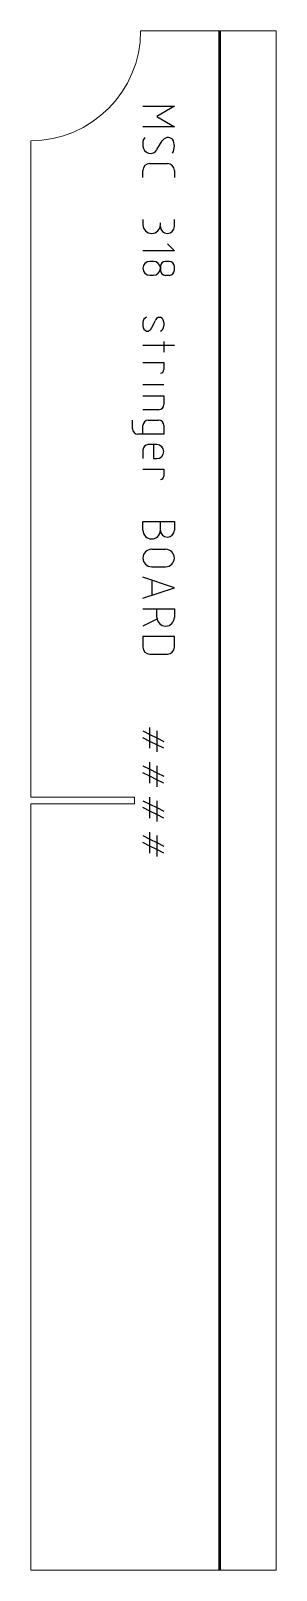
# Model space of a CAD drawing. Header units: millimetres. Extents: x 0 to 78, y 0 to 490.
import ezdxf

# ---------------------------------------------------------------- set-up
doc = ezdxf.new("R2010")
doc.units = ezdxf.units.MM
for name, color, linetype, lineweight in [('IV_BEND', 250, 'Continuous', 50), ('IV_MARK_SURFACE', 2, 'Continuous', 25), ('IV_OUTER_PROFILE', 7, 'Continuous', 5)]:
    doc.layers.add(name, color=color, linetype=linetype, lineweight=lineweight)

msp = doc.modelspace()

# ---------------------------------------------------------------- linework, layer by layer
at = {"layer": 'IV_BEND'}
msp.add_line((60.1, 490), (60.1, 0), dxfattribs=at)
at = {"layer": 'IV_MARK_SURFACE'}
for p, q in [((35.74, 466.05), (45.74, 466.05)), ((45.74, 466.05), (40.18, 462.72)), ((40.18, 462.72), (45.74, 459.39)), ((45.74, 459.39), (35.74, 459.39)), ((40.18, 452.17), (41.85, 454.94)), ((37.96, 447.72), (43.52, 447.72)), ((35.74, 443.28), (35.74, 445.5)), ((45.74, 445.5), (45.74, 443.28)), ((35.74, 429.94), (35.74, 428.28)), ((41.3, 428.28), (41.3, 428.83)), ((45.74, 427.72), (45.74, 429.94)), ((43.52, 422.17), (45.74, 419.94)), ((45.74, 419.94), (35.74, 419.94)), ((39.07, 416.61), (37.96, 416.61)), ((44.07, 416.61), (42.96, 416.61)), ((37.96, 412.17), (39.07, 412.17)), ((41.3, 414.94), (41.3, 414.39)), ((41.3, 414.39), (41.3, 413.83)), ((42.96, 412.17), (44.07, 412.17)), ((45.74, 413.83), (45.74, 414.94)), ((35.74, 397.17), (35.74, 396.05)), ((38.52, 395.5), (39.63, 397.72)), ((40.74, 398.83), (41.3, 398.83)), ((42.41, 397.17), (42.41, 396.05)), ((36.85, 394.39), (37.41, 394.39)), ((35.74, 389.94), (42.41, 389.94)), ((42.41, 391.05), (42.41, 389.94)), ((42.41, 389.94), (45.74, 389.94)), ((42.41, 389.94), (42.41, 387.72)), ((35.74, 384.39), (42.41, 384.39)), ((42.41, 384.39), (42.41, 382.17)), ((35.74, 377.44), (42.41, 377.44)), ((35.74, 373.83), (42.41, 373.83)), ((42.41, 373.83), (42.41, 371.05)), ((40.74, 369.39), (35.74, 369.39)), ((32.41, 363.28), (32.41, 366.05)), ((35.74, 361.61), (35.74, 364.39)), ((37.41, 366.05), (40.74, 366.05)), ((42.41, 364.39), (42.41, 361.61)), ((35.74, 361.61), (34.07, 361.61)), ((42.41, 361.61), (35.74, 361.61)), ((39.07, 358.28), (37.41, 358.28)), ((39.07, 358.28), (39.07, 353.83)), ((40.18, 358.28), (39.07, 358.28)), ((35.74, 356.61), (35.74, 353.83)), ((39.07, 353.83), (40.18, 353.83)), ((35.74, 350.5), (42.41, 350.5)), ((42.41, 350.5), (42.41, 348.28)), ((35.74, 333.83), (41.3, 333.83)), ((35.74, 331.05), (35.74, 333.83)), ((41.3, 333.83), (45.74, 333.83)), ((41.3, 331.05), (41.3, 333.83)), ((45.74, 333.83), (45.74, 331.05)), ((42.96, 324.94), (38.52, 324.94)), ((38.52, 319.39), (42.96, 319.39)), ((45.74, 312.72), (35.74, 316.05)), ((38.52, 314.94), (38.52, 310.5)), ((35.74, 309.39), (45.74, 312.72)), ((35.74, 306.05), (40.18, 306.05)), ((40.18, 306.05), (45.74, 306.05)), ((40.18, 303.28), (40.18, 306.05)), ((45.74, 306.05), (45.74, 303.28)), ((40.18, 302.72), (35.74, 300.5)), ((45.74, 297.17), (35.74, 297.17)), ((35.74, 297.17), (35.74, 293.83)), ((45.74, 293.83), (45.74, 297.17)), ((37.96, 291.61), (43.52, 291.61)), ((35.74, 267.17), (37.96, 266.05)), ((37.96, 263.83), (35.74, 264.94)), ((37.96, 266.05), (37.96, 268.28)), ((37.96, 263.83), (37.96, 266.05)), ((37.96, 266.05), (40.18, 264.94)), ((40.18, 267.17), (40.18, 264.94)), ((40.18, 264.94), (40.18, 262.72)), ((40.18, 264.94), (42.41, 263.83)), ((40.18, 262.72), (37.96, 263.83)), ((37.96, 261.61), (37.96, 263.83)), ((42.41, 261.61), (40.18, 262.72)), ((40.18, 262.72), (40.18, 260.5)), ((35.74, 256.05), (37.96, 254.94)), ((37.96, 254.94), (37.96, 257.17)), ((37.96, 252.72), (37.96, 254.94)), ((37.96, 254.94), (40.18, 253.83)), ((40.18, 256.05), (40.18, 253.83)), ((37.96, 252.72), (35.74, 253.83)), ((40.18, 251.61), (37.96, 252.72)), ((37.96, 250.5), (37.96, 252.72)), ((40.18, 253.83), (40.18, 251.61)), ((40.18, 253.83), (42.41, 252.72)), ((42.41, 250.5), (40.18, 251.61)), ((40.18, 251.61), (40.18, 249.39)), ((37.96, 243.83), (37.96, 246.05)), ((35.74, 244.94), (37.96, 243.83)), ((37.96, 241.61), (35.74, 242.72)), ((37.96, 241.61), (37.96, 243.83)), ((37.96, 243.83), (40.18, 242.72)), ((40.18, 240.5), (37.96, 241.61)), ((37.96, 239.39), (37.96, 241.61)), ((40.18, 244.94), (40.18, 242.72)), ((40.18, 242.72), (40.18, 240.5)), ((40.18, 242.72), (42.41, 241.61)), ((42.41, 239.39), (40.18, 240.5)), ((40.18, 240.5), (40.18, 238.28)), ((35.74, 233.83), (37.96, 232.72)), ((37.96, 230.5), (35.74, 231.61)), ((37.96, 232.72), (37.96, 234.94)), ((37.96, 230.5), (37.96, 232.72)), ((37.96, 232.72), (40.18, 231.61)), ((40.18, 229.39), (37.96, 230.5)), ((37.96, 228.28), (37.96, 230.5)), ((40.18, 233.83), (40.18, 231.61)), ((40.18, 231.61), (40.18, 229.39)), ((40.18, 231.61), (42.41, 230.5)), ((42.41, 228.28), (40.18, 229.39)), ((40.18, 229.39), (40.18, 227.17))]:
    msp.add_line(p, q, dxfattribs=at)
for centre, radius, start, end in [((39.41, 453.99), 3.74, 146.4174, 190.9627), ((43.75, 453.81), 2.21, 49.6263, 149.2984), ((38.13, 453.37), 2.39, 182.3685, 329.559), ((41.05, 453.28), 4.69, 331.7153, 28.2847), ((37.96, 445.5), 2.22, 90, 180), ((43.52, 445.5), 2.22, 0, 90), ((38.52, 428.28), 2.78, 180, 0), ((43.52, 427.72), 2.22, 180, 0), ((37.96, 414.39), 2.22, 90, 270), ((39.07, 414.39), 2.22, 0, 90), ((42.96, 414.94), 1.67, 90, 180), ((44.07, 414.94), 1.67, 0, 90), ((39.07, 414.39), 2.22, 270, 0), ((42.96, 413.83), 1.67, 180, 270), ((44.07, 413.83), 1.67, 270, 0), ((37.56, 397.15), 1.82, 112.9942, 179.6256), ((41.48, 396.98), 2, 111.8601, 158.1399), ((40.58, 397.15), 1.82, 0.3744, 67.0058), ((37.56, 396.07), 1.82, 180.3744, 247.0058), ((36.66, 396.24), 2, 291.8601, 338.1399), ((40.58, 396.07), 1.82, 292.9942, 359.6256), ((41.3, 382.17), 1.11, 270, 0), ((40.74, 371.05), 1.67, 270, 0), ((34.07, 363.28), 1.67, 180, 270), ((37.41, 364.39), 1.67, 90, 180), ((40.74, 364.39), 1.67, 0, 90), ((37.41, 356.61), 1.67, 90, 180), ((40.18, 356.05), 2.22, 270, 90), ((41.3, 348.28), 1.11, 270, 0), ((38.52, 331.05), 2.78, 180, 0), ((43.52, 331.05), 2.22, 180, 0), ((38.52, 322.17), 2.78, 90, 270), ((42.96, 322.17), 2.78, 270, 90), ((42.96, 303.28), 2.78, 180, 0), ((37.96, 293.83), 2.22, 180, 270), ((43.52, 293.83), 2.22, 270, 0)]:
    msp.add_arc(centre, radius, start, end, dxfattribs=at)
at = {"layer": 'IV_OUTER_PROFILE'}
for p, q in [((35, 490), (78.2, 490)), ((78.2, 0), (78.2, 490)), ((0, 246.05), (0, 455)), ((0, 246.05), (33, 246.05)), ((33, 246.05), (33, 243.95)), ((0, 0), (0, 243.95)), ((33, 243.95), (0, 243.95)), ((0, 0), (78.2, 0))]:
    msp.add_line(p, q, dxfattribs=at)
msp.add_arc((0, 490), 35, 270, 0, dxfattribs=at)

doc.saveas('drawing.dxf')
